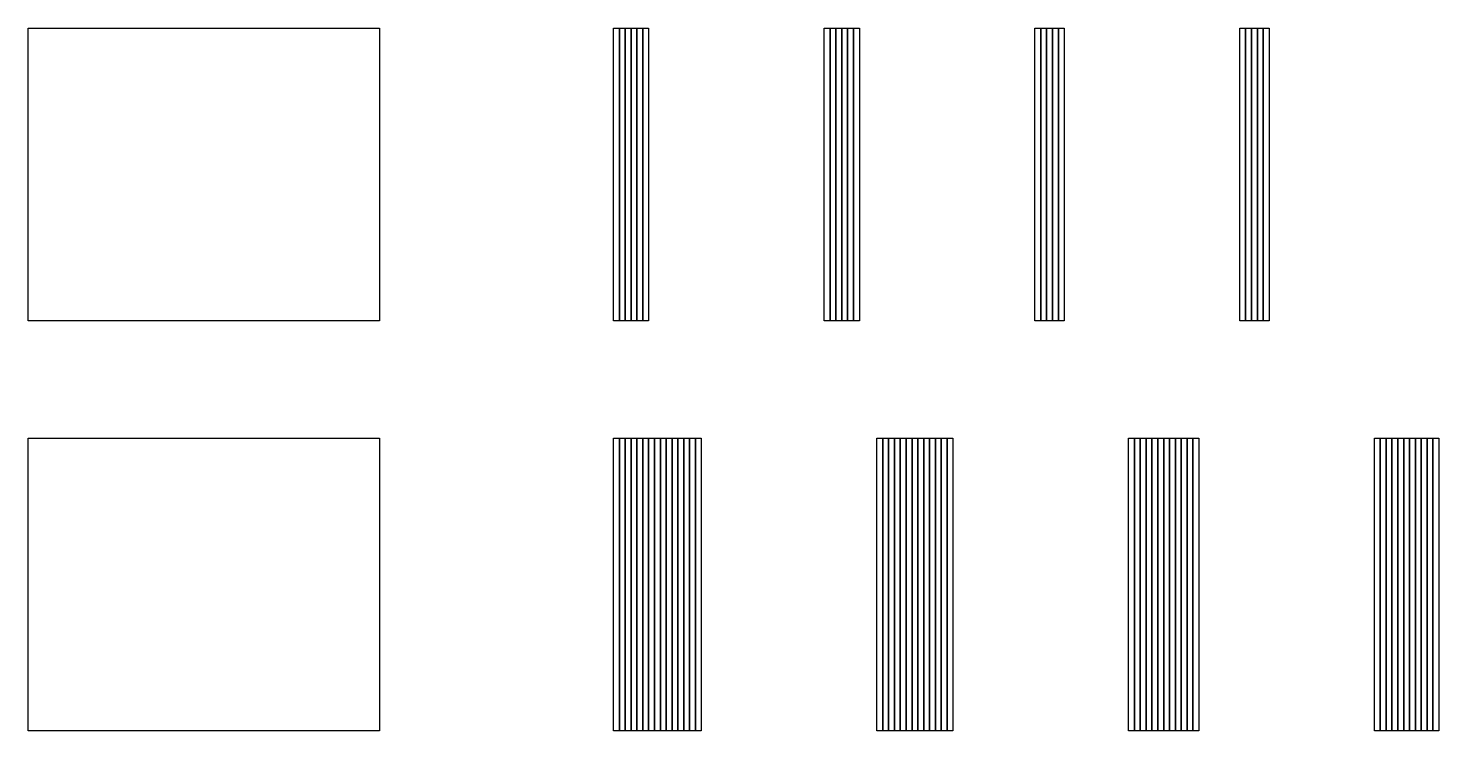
# Model space of a CAD drawing. Extents: x 0 to 780, y -350 to 670.
# Drawn here: x 0 to 241, y 550 to 670 of the extents above; entities that cross this region are included whole.
import ezdxf

# ---------------------------------------------------------------- set-up
doc = ezdxf.new("R2010")
doc.units = 0
for name, color, linetype in [('layer000', 1, 'CONTINUOUS'), ('layer009', 10, 'CONTINUOUS'), ('layer010', 11, 'CONTINUOUS'), ('layer011', 12, 'CONTINUOUS'), ('layer012', 13, 'CONTINUOUS'), ('layer018', 19, 'CONTINUOUS'), ('layer020', 21, 'CONTINUOUS'), ('layer022', 23, 'CONTINUOUS'), ('layer024', 25, 'CONTINUOUS'), ('layer025', 26, 'CONTINUOUS'), ('layer026', 27, 'CONTINUOUS'), ('layer027', 28, 'CONTINUOUS'), ('layer030', 31, 'CONTINUOUS'), ('layer033', 34, 'CONTINUOUS'), ('layer036', 37, 'CONTINUOUS'), ('layer040', 41, 'CONTINUOUS'), ('layer044', 45, 'CONTINUOUS'), ('layer045', 46, 'CONTINUOUS'), ('layer048', 49, 'CONTINUOUS'), ('layer050', 51, 'CONTINUOUS'), ('layer052', 53, 'CONTINUOUS'), ('layer054', 55, 'CONTINUOUS'), ('layer055', 56, 'CONTINUOUS'), ('layer060', 61, 'CONTINUOUS'), ('layer063', 64, 'CONTINUOUS'), ('layer066', 67, 'CONTINUOUS'), ('layer070', 71, 'CONTINUOUS'), ('layer072', 73, 'CONTINUOUS'), ('layer075', 76, 'CONTINUOUS'), ('layer077', 78, 'CONTINUOUS'), ('layer078', 79, 'CONTINUOUS'), ('layer080', 81, 'CONTINUOUS'), ('layer081', 82, 'CONTINUOUS'), ('layer084', 85, 'CONTINUOUS'), ('layer088', 89, 'CONTINUOUS'), ('layer090', 91, 'CONTINUOUS'), ('layer096', 97, 'CONTINUOUS'), ('layer099', 100, 'CONTINUOUS'), ('layer100', 101, 'CONTINUOUS'), ('layer104', 105, 'CONTINUOUS'), ('layer108', 109, 'CONTINUOUS'), ('layer110', 111, 'CONTINUOUS'), ('layer117', 118, 'CONTINUOUS'), ('layer120', 121, 'CONTINUOUS'), ('layer121', 122, 'CONTINUOUS'), ('layer125', 126, 'CONTINUOUS'), ('layer126', 127, 'CONTINUOUS'), ('layer127', 128, 'CONTINUOUS')]:
    doc.layers.add(name, color=color, linetype=linetype)

# ---------------------------------------------------------------- blocks, each defined once
blk = doc.blocks.new('gs_slopes_sublayers_1um')
at = {"layer": 'layer000'}
for points in [[(100, 620), (100, 670), (101, 670), (101, 620)], [(136, 620), (136, 670), (137, 670), (137, 620)], [(172, 620), (172, 670), (173, 670), (173, 620)], [(207, 620), (207, 670), (208, 670), (208, 620)], [(100, 550), (100, 600), (101, 600), (101, 550)], [(145, 550), (145, 600), (146, 600), (146, 550)], [(188, 550), (188, 600), (189, 600), (189, 550)], [(230, 550), (230, 600), (231, 600), (231, 550)]]:
    blk.add_lwpolyline(points, close=True, dxfattribs=at)
at = {"layer": 'layer009'}
blk.add_lwpolyline([(101, 550), (101, 600), (102, 600), (102, 550)], close=True, dxfattribs=at)
at = {"layer": 'layer010'}
blk.add_lwpolyline([(146, 550), (146, 600), (147, 600), (147, 550)], close=True, dxfattribs=at)
at = {"layer": 'layer011'}
blk.add_lwpolyline([(189, 550), (189, 600), (190, 600), (190, 550)], close=True, dxfattribs=at)
at = {"layer": 'layer012'}
blk.add_lwpolyline([(231, 550), (231, 600), (232, 600), (232, 550)], close=True, dxfattribs=at)
at = {"layer": 'layer018'}
blk.add_lwpolyline([(102, 550), (102, 600), (103, 600), (103, 550)], close=True, dxfattribs=at)
at = {"layer": 'layer020'}
blk.add_lwpolyline([(147, 550), (147, 600), (148, 600), (148, 550)], close=True, dxfattribs=at)
at = {"layer": 'layer022'}
blk.add_lwpolyline([(190, 550), (190, 600), (191, 600), (191, 550)], close=True, dxfattribs=at)
at = {"layer": 'layer024'}
for points in [[(101, 620), (101, 670), (102, 670), (102, 620)], [(232, 550), (232, 600), (233, 600), (233, 550)]]:
    blk.add_lwpolyline(points, close=True, dxfattribs=at)
at = {"layer": 'layer025'}
blk.add_lwpolyline([(137, 620), (137, 670), (138, 670), (138, 620)], close=True, dxfattribs=at)
at = {"layer": 'layer026'}
blk.add_lwpolyline([(173, 620), (173, 670), (174, 670), (174, 620)], close=True, dxfattribs=at)
at = {"layer": 'layer027'}
for points in [[(208, 620), (208, 670), (209, 670), (209, 620)], [(103, 550), (103, 600), (104, 600), (104, 550)]]:
    blk.add_lwpolyline(points, close=True, dxfattribs=at)
at = {"layer": 'layer030'}
blk.add_lwpolyline([(148, 550), (148, 600), (149, 600), (149, 550)], close=True, dxfattribs=at)
at = {"layer": 'layer033'}
blk.add_lwpolyline([(191, 550), (191, 600), (192, 600), (192, 550)], close=True, dxfattribs=at)
at = {"layer": 'layer036'}
for points in [[(104, 550), (104, 600), (105, 600), (105, 550)], [(233, 550), (233, 600), (234, 600), (234, 550)]]:
    blk.add_lwpolyline(points, close=True, dxfattribs=at)
at = {"layer": 'layer040'}
blk.add_lwpolyline([(149, 550), (149, 600), (150, 600), (150, 550)], close=True, dxfattribs=at)
at = {"layer": 'layer044'}
blk.add_lwpolyline([(192, 550), (192, 600), (193, 600), (193, 550)], close=True, dxfattribs=at)
at = {"layer": 'layer045'}
blk.add_lwpolyline([(105, 550), (105, 600), (106, 600), (106, 550)], close=True, dxfattribs=at)
at = {"layer": 'layer048'}
for points in [[(102, 620), (102, 670), (103, 670), (103, 620)], [(234, 550), (234, 600), (235, 600), (235, 550)]]:
    blk.add_lwpolyline(points, close=True, dxfattribs=at)
at = {"layer": 'layer050'}
for points in [[(138, 620), (138, 670), (139, 670), (139, 620)], [(150, 550), (150, 600), (151, 600), (151, 550)]]:
    blk.add_lwpolyline(points, close=True, dxfattribs=at)
at = {"layer": 'layer052'}
blk.add_lwpolyline([(174, 620), (174, 670), (175, 670), (175, 620)], close=True, dxfattribs=at)
at = {"layer": 'layer054'}
for points in [[(209, 620), (209, 670), (210, 670), (210, 620)], [(106, 550), (106, 600), (107, 600), (107, 550)]]:
    blk.add_lwpolyline(points, close=True, dxfattribs=at)
at = {"layer": 'layer055'}
blk.add_lwpolyline([(193, 550), (193, 600), (194, 600), (194, 550)], close=True, dxfattribs=at)
at = {"layer": 'layer060'}
for points in [[(151, 550), (151, 600), (152, 600), (152, 550)], [(235, 550), (235, 600), (236, 600), (236, 550)]]:
    blk.add_lwpolyline(points, close=True, dxfattribs=at)
at = {"layer": 'layer063'}
blk.add_lwpolyline([(107, 550), (107, 600), (108, 600), (108, 550)], close=True, dxfattribs=at)
at = {"layer": 'layer066'}
blk.add_lwpolyline([(194, 550), (194, 600), (195, 600), (195, 550)], close=True, dxfattribs=at)
at = {"layer": 'layer070'}
blk.add_lwpolyline([(152, 550), (152, 600), (153, 600), (153, 550)], close=True, dxfattribs=at)
at = {"layer": 'layer072'}
for points in [[(103, 620), (103, 670), (104, 670), (104, 620)], [(108, 550), (108, 600), (109, 600), (109, 550)], [(236, 550), (236, 600), (237, 600), (237, 550)]]:
    blk.add_lwpolyline(points, close=True, dxfattribs=at)
at = {"layer": 'layer075'}
blk.add_lwpolyline([(139, 620), (139, 670), (140, 670), (140, 620)], close=True, dxfattribs=at)
at = {"layer": 'layer077'}
blk.add_lwpolyline([(195, 550), (195, 600), (196, 600), (196, 550)], close=True, dxfattribs=at)
at = {"layer": 'layer078'}
blk.add_lwpolyline([(175, 620), (175, 670), (176, 670), (176, 620)], close=True, dxfattribs=at)
at = {"layer": 'layer080'}
blk.add_lwpolyline([(153, 550), (153, 600), (154, 600), (154, 550)], close=True, dxfattribs=at)
at = {"layer": 'layer081'}
for points in [[(210, 620), (210, 670), (211, 670), (211, 620)], [(109, 550), (109, 600), (110, 600), (110, 550)]]:
    blk.add_lwpolyline(points, close=True, dxfattribs=at)
at = {"layer": 'layer084'}
blk.add_lwpolyline([(237, 550), (237, 600), (238, 600), (238, 550)], close=True, dxfattribs=at)
at = {"layer": 'layer088'}
blk.add_lwpolyline([(196, 550), (196, 600), (197, 600), (197, 550)], close=True, dxfattribs=at)
at = {"layer": 'layer090'}
for points in [[(110, 550), (110, 600), (111, 600), (111, 550)], [(154, 550), (154, 600), (155, 600), (155, 550)]]:
    blk.add_lwpolyline(points, close=True, dxfattribs=at)
at = {"layer": 'layer096'}
for points in [[(104, 620), (104, 670), (105, 670), (105, 620)], [(238, 550), (238, 600), (239, 600), (239, 550)]]:
    blk.add_lwpolyline(points, close=True, dxfattribs=at)
at = {"layer": 'layer099'}
for points in [[(111, 550), (111, 600), (112, 600), (112, 550)], [(197, 550), (197, 600), (198, 600), (198, 550)]]:
    blk.add_lwpolyline(points, close=True, dxfattribs=at)
at = {"layer": 'layer100'}
for points in [[(140, 620), (140, 670), (141, 670), (141, 620)], [(155, 550), (155, 600), (156, 600), (156, 550)]]:
    blk.add_lwpolyline(points, close=True, dxfattribs=at)
at = {"layer": 'layer104'}
blk.add_lwpolyline([(176, 620), (176, 670), (177, 670), (177, 620)], close=True, dxfattribs=at)
at = {"layer": 'layer108'}
for points in [[(211, 620), (211, 670), (212, 670), (212, 620)], [(112, 550), (112, 600), (113, 600), (113, 550)], [(239, 550), (239, 600), (240, 600), (240, 550)]]:
    blk.add_lwpolyline(points, close=True, dxfattribs=at)
at = {"layer": 'layer110'}
for points in [[(156, 550), (156, 600), (157, 600), (157, 550)], [(198, 550), (198, 600), (199, 600), (199, 550)]]:
    blk.add_lwpolyline(points, close=True, dxfattribs=at)
at = {"layer": 'layer117'}
blk.add_lwpolyline([(113, 550), (113, 600), (114, 600), (114, 550)], close=True, dxfattribs=at)
at = {"layer": 'layer120'}
for points in [[(105, 620), (105, 670), (106, 670), (106, 620)], [(157, 550), (157, 600), (158, 600), (158, 550)], [(240, 550), (240, 600), (241, 600), (241, 550)]]:
    blk.add_lwpolyline(points, close=True, dxfattribs=at)
at = {"layer": 'layer121'}
blk.add_lwpolyline([(199, 550), (199, 600), (200, 600), (200, 550)], close=True, dxfattribs=at)
at = {"layer": 'layer125'}
blk.add_lwpolyline([(141, 620), (141, 670), (142, 670), (142, 620)], close=True, dxfattribs=at)
at = {"layer": 'layer126'}
blk.add_lwpolyline([(114, 550), (114, 600), (115, 600), (115, 550)], close=True, dxfattribs=at)
at = {"layer": 'layer127'}
for points in [[(0, 620), (0, 670), (60, 670), (60, 620)], [(0, 550), (0, 600), (60, 600), (60, 550)]]:
    blk.add_lwpolyline(points, close=True, dxfattribs=at)

msp = doc.modelspace()

# ---------------------------------------------------------------- block references
msp.add_blockref('gs_slopes_sublayers_1um', (0, 0))

doc.saveas('drawing.dxf')
